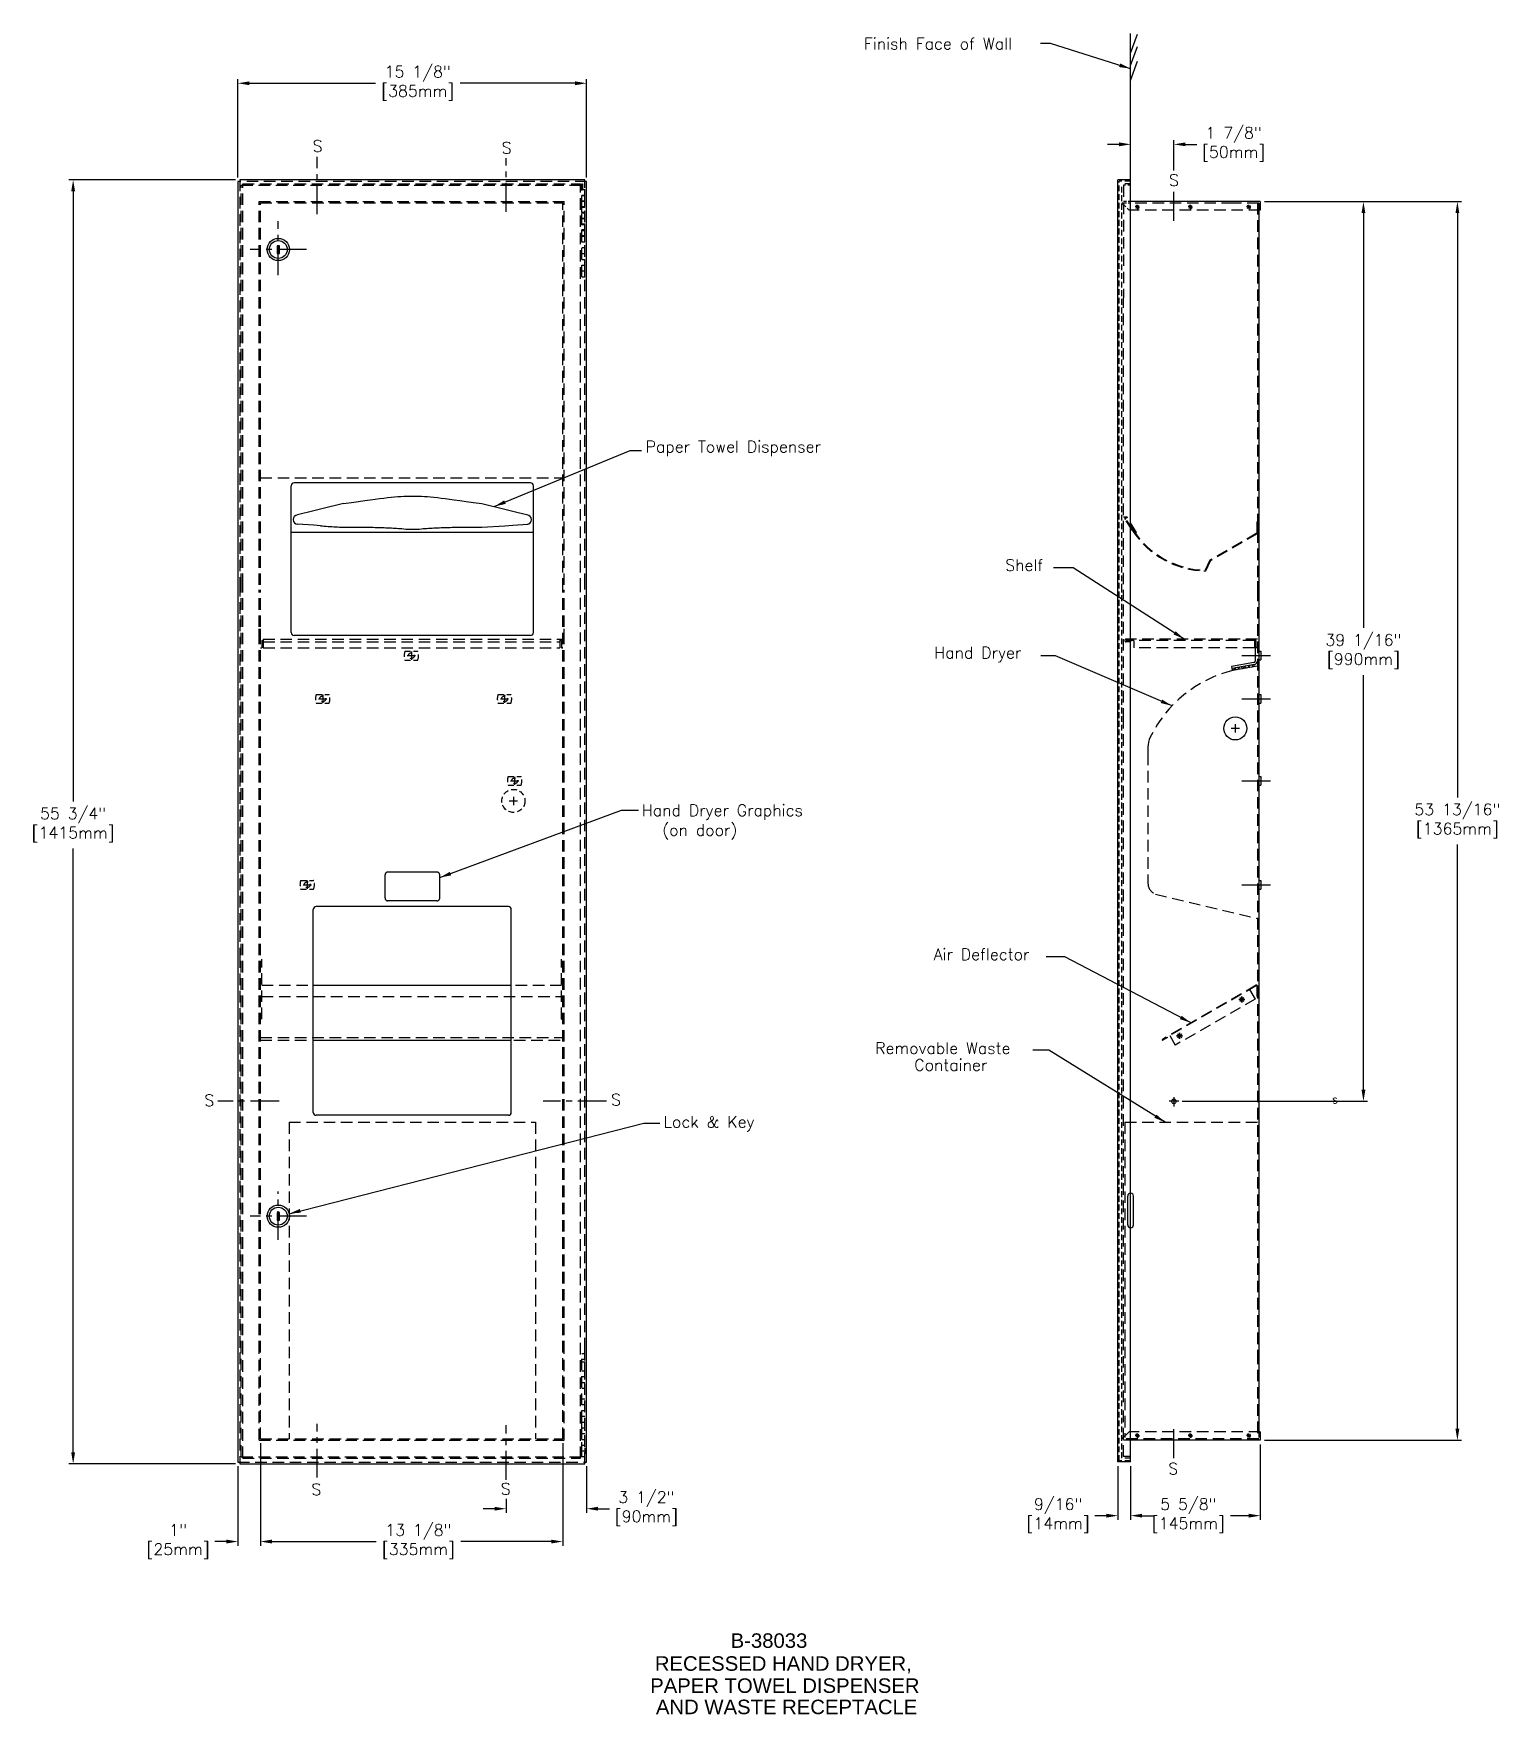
# Model space of a CAD drawing. Header units: inches. Extents: x 9.3 to 72.9, y 4.3 to 77.3.
import ezdxf

# ---------------------------------------------------------------- set-up
doc = ezdxf.new("R2010")
doc.units = ezdxf.units.IN
doc.header["$MEASUREMENT"] = 0
for name, pattern in [('CENTER', [2, 1.25, -0.25, 0.25, -0.25]), ('DASHED', [0.75, 0.5, -0.25]), ('HIDDEN', [0.375, 0.25, -0.125])]:
    doc.linetypes.add(name, pattern=pattern)
doc.layers.add('DIMS', color=1, linetype='Continuous')
doc.layers.add('OBJ', color=4, linetype='Continuous')
doc.styles.get("Standard").update_dxf_attribs({"font": 'romans.shx'})
doc.styles.add('Title', font='ARIALUNI.TTF')
doc.dimstyles.get("Standard").update_dxf_attribs({"dimscale": 2, "dimtxt": 0.25, "dimasz": 0.25, "dimexe": 0.09, "dimexo": 0.09, "dimgap": 0.09, "dimtad": 0, "dimtih": 1, "dimtoh": 1, "dimdec": 4, "dimzin": 0, "dimdsep": 46, "dimlunit": 5, "dimtxsty": 'Standard', "dimcen": 0.09, "dimadec": 0, "dimazin": 0, "dimtfac": 1, "dimtdec": 4, "dimtofl": 0, "dimtmove": 0, "dimatfit": 0, "dimfxl": 0, "dimfrac": 2, "dimtolj": 1, "dimtzin": 0, "dimarcsym": 0})

# ---------------------------------------------------------------- blocks, each defined once
blk = doc.blocks.new('*D2')
at = {"layer": 'DEFPOINTS', "color": 0}
for p in [(18.278, 70.973), (11.046, 15.213), (18.278, 15.213)]:
    blk.add_point(p, dxfattribs=at)
at = {"layer": 'DIMS', "color": 0, "lineweight": -2}
for p, q in [((18.098, 70.973), (10.866, 70.973)), ((11.046, 70.473), (11.046, 43.979)), ((11.046, 15.713), (11.046, 41.929)), ((18.098, 15.213), (10.866, 15.213))]:
    blk.add_line(p, q, dxfattribs=at)
at = {"layer": 'DIMS', "color": 0}
for points in [[(10.963, 70.473), (11.129, 70.473), (11.046, 70.973)], [(10.963, 15.713), (11.129, 15.713), (11.046, 15.213)]]:
    blk.add_solid(points, dxfattribs=at)
at = {"layer": 'DIMS', "color": 0, "insert": (11.046, 42.954), "char_height": 0.5, "attachment_point": 5}
blk.add_mtext('\\A1;55 3/4"\\P[1415mm]', dxfattribs=at)
blk = doc.blocks.new('*D3')
at = {"layer": 'DEFPOINTS', "color": 0}
for p in [(19.173, 16.301), (32.293, 16.301), (32.293, 11.845)]:
    blk.add_point(p, dxfattribs=at)
at = {"layer": 'DIMS', "color": 0, "lineweight": -2}
for p, q in [((19.173, 16.121), (19.173, 11.665)), ((32.293, 16.121), (32.293, 11.665)), ((19.673, 11.845), (24.195, 11.845)), ((31.793, 11.845), (27.864, 11.845))]:
    blk.add_line(p, q, dxfattribs=at)
at = {"layer": 'DIMS', "color": 0}
for points in [[(19.673, 11.928), (19.673, 11.762), (19.173, 11.845)], [(31.793, 11.928), (31.793, 11.762), (32.293, 11.845)]]:
    blk.add_solid(points, dxfattribs=at)
at = {"layer": 'DIMS', "color": 0, "insert": (26.03, 11.845), "char_height": 0.5, "attachment_point": 5}
blk.add_mtext('\\A1;13 1/8"\\P[335mm]', dxfattribs=at)
blk = doc.blocks.new('*X1')
at = {"color": 0}
for p, q in [((25.972, 11.653), (26.087, 11.768)), ((26.057, 11.597), (25.976, 11.677)), ((26.083, 11.747), (26.003, 11.828)), ((26.01, 11.867), (26.125, 11.983)), ((26.11, 11.897), (26.029, 11.978)), ((26.047, 12.082), (26.163, 12.197)), ((26.136, 12.047), (26.056, 12.128)), ((26.163, 12.198), (26.146, 12.214)), ((26.004, 11.296), (25.923, 11.377)), ((25.934, 11.438), (26.049, 11.554)), ((25.938, 11.266), (26.011, 11.339)), ((26.03, 11.446), (25.95, 11.527))]:
    blk.add_line(p, q, dxfattribs=at)
blk = doc.blocks.new('*D4')
at = {"layer": 'DEFPOINTS', "color": 0}
for p in [(62.563, 16.241), (56.938, 15.301), (62.563, 12.969)]:
    blk.add_point(p, dxfattribs=at)
at = {"layer": 'DIMS', "color": 0, "lineweight": -2}
for p, q in [((62.563, 16.061), (62.563, 12.789)), ((56.938, 15.121), (56.938, 12.789)), ((57.438, 12.969), (57.61, 12.969)), ((62.063, 12.969), (61.279, 12.969))]:
    blk.add_line(p, q, dxfattribs=at)
at = {"layer": 'DIMS', "color": 0}
for points in [[(57.438, 13.053), (57.438, 12.886), (56.938, 12.969)], [(62.063, 13.053), (62.063, 12.886), (62.563, 12.969)]]:
    blk.add_solid(points, dxfattribs=at)
at = {"layer": 'DIMS', "color": 0, "insert": (59.445, 12.969), "char_height": 0.5, "attachment_point": 5}
blk.add_mtext('\\A1;5 5/8"\\P[145mm]', dxfattribs=at)
blk = doc.blocks.new('*D5')
at = {"layer": 'DEFPOINTS', "color": 0}
for p in [(56.388, 15.301), (56.938, 15.301), (56.388, 12.969)]:
    blk.add_point(p, dxfattribs=at)
at = {"layer": 'DIMS', "color": 0, "lineweight": -2}
for p, q in [((56.388, 15.121), (56.388, 12.789)), ((56.938, 15.121), (56.938, 12.789)), ((55.888, 12.969), (55.388, 12.969)), ((57.438, 12.969), (57.938, 12.969))]:
    blk.add_line(p, q, dxfattribs=at)
at = {"layer": 'DIMS', "color": 0}
for points in [[(55.888, 13.053), (55.888, 12.886), (56.388, 12.969)], [(57.438, 13.053), (57.438, 12.886), (56.938, 12.969)]]:
    blk.add_solid(points, dxfattribs=at)
at = {"layer": 'DIMS', "color": 0, "insert": (53.792, 12.969), "char_height": 0.5, "attachment_point": 5}
blk.add_mtext('\\A1;9/16"\\P[14mm]', dxfattribs=at)
blk = doc.blocks.new('*D6')
at = {"layer": 'DEFPOINTS', "color": 0}
for p in [(33.328, 75.161), (18.198, 70.893), (33.328, 70.893)]:
    blk.add_point(p, dxfattribs=at)
at = {"layer": 'DIMS', "color": 0, "lineweight": -2}
for p, q in [((18.198, 71.073), (18.198, 75.341)), ((33.328, 71.073), (33.328, 75.341)), ((18.698, 75.161), (24.166, 75.161)), ((32.828, 75.161), (27.836, 75.161))]:
    blk.add_line(p, q, dxfattribs=at)
at = {"layer": 'DIMS', "color": 0}
for points in [[(18.698, 75.244), (18.698, 75.077), (18.198, 75.161)], [(32.828, 75.244), (32.828, 75.077), (33.328, 75.161)]]:
    blk.add_solid(points, dxfattribs=at)
at = {"layer": 'DIMS', "color": 0, "insert": (26.001, 75.161), "char_height": 0.5, "attachment_point": 5}
blk.add_mtext('\\A1;15 1/8"\\P[385mm]', dxfattribs=at)
blk = doc.blocks.new('*D7')
at = {"layer": 'DEFPOINTS', "color": 0}
for p in [(19.173, 16.301), (18.198, 15.293), (19.173, 11.845)]:
    blk.add_point(p, dxfattribs=at)
at = {"layer": 'DIMS', "color": 0, "lineweight": -2}
for p, q in [((19.173, 16.121), (19.173, 11.665)), ((18.198, 15.113), (18.198, 11.665)), ((17.698, 11.845), (17.198, 11.845)), ((19.673, 11.845), (20.173, 11.845))]:
    blk.add_line(p, q, dxfattribs=at)
at = {"layer": 'DIMS', "color": 0}
for points in [[(17.698, 11.928), (17.698, 11.762), (18.198, 11.845)], [(19.673, 11.928), (19.673, 11.762), (19.173, 11.845)]]:
    blk.add_solid(points, dxfattribs=at)
at = {"layer": 'DIMS', "color": 0, "insert": (15.602, 11.845), "char_height": 0.5, "attachment_point": 5}
blk.add_mtext('\\A1;1"\\P[25mm]', dxfattribs=at)
blk = doc.blocks.new('*D8')
at = {"layer": 'DEFPOINTS', "color": 0}
for p in [(62.563, 70.023), (62.563, 16.241), (71.118, 16.241)]:
    blk.add_point(p, dxfattribs=at)
at = {"layer": 'DIMS', "color": 0, "lineweight": -2}
for p, q in [((62.743, 70.023), (71.298, 70.023)), ((71.118, 69.523), (71.118, 44.157)), ((71.118, 16.741), (71.118, 42.107)), ((62.743, 16.241), (71.298, 16.241))]:
    blk.add_line(p, q, dxfattribs=at)
at = {"layer": 'DIMS', "color": 0}
for points in [[(71.035, 69.523), (71.202, 69.523), (71.118, 70.023)], [(71.035, 16.741), (71.202, 16.741), (71.118, 16.241)]]:
    blk.add_solid(points, dxfattribs=at)
at = {"layer": 'DIMS', "color": 0, "insert": (71.118, 43.132), "char_height": 0.5, "attachment_point": 5}
blk.add_mtext('\\A1;53 13/16"\\P[1365mm]', dxfattribs=at)
blk = doc.blocks.new('*D9')
at = {"layer": 'DEFPOINTS', "color": 0}
for p in [(33.328, 15.293), (29.833, 13.884), (33.328, 13.271)]:
    blk.add_point(p, dxfattribs=at)
at = {"layer": 'DIMS', "color": 0, "lineweight": -2}
for p, q in [((33.328, 15.113), (33.328, 13.091)), ((29.333, 13.271), (28.833, 13.271)), ((29.833, 13.704), (29.833, 13.091)), ((33.828, 13.271), (34.328, 13.271))]:
    blk.add_line(p, q, dxfattribs=at)
at = {"layer": 'DIMS', "color": 0}
for points in [[(29.333, 13.355), (29.333, 13.188), (29.833, 13.271)], [(33.828, 13.355), (33.828, 13.188), (33.328, 13.271)]]:
    blk.add_solid(points, dxfattribs=at)
at = {"layer": 'DIMS', "color": 0, "insert": (35.925, 13.271), "char_height": 0.5, "attachment_point": 5}
blk.add_mtext('\\A1;3 1/2"\\P[90mm]', dxfattribs=at)
blk = doc.blocks.new('*D10')
at = {"layer": 'DEFPOINTS', "color": 0}
for p in [(58.813, 72.509), (56.938, 70.963), (58.813, 71.198)]:
    blk.add_point(p, dxfattribs=at)
at = {"layer": 'DIMS', "color": 0, "lineweight": -2}
for p, q in [((56.438, 72.509), (55.938, 72.509)), ((56.938, 71.143), (56.938, 72.689)), ((58.813, 71.378), (58.813, 72.689)), ((59.313, 72.509), (59.813, 72.509))]:
    blk.add_line(p, q, dxfattribs=at)
at = {"layer": 'DIMS', "color": 0}
for points in [[(56.438, 72.592), (56.438, 72.426), (56.938, 72.509)], [(59.313, 72.592), (59.313, 72.426), (58.813, 72.509)]]:
    blk.add_solid(points, dxfattribs=at)
at = {"layer": 'DIMS', "color": 0, "insert": (61.41, 72.509), "char_height": 0.5, "attachment_point": 5}
blk.add_mtext('\\A1;1 7/8"\\P[50mm]', dxfattribs=at)
blk = doc.blocks.new('*D11')
at = {"layer": 'DEFPOINTS', "color": 0}
for p in [(62.563, 70.023), (67.042, 70.023), (58.993, 30.961)]:
    blk.add_point(p, dxfattribs=at)
at = {"layer": 'DIMS', "color": 0, "lineweight": -2}
for p, q in [((62.743, 70.023), (67.222, 70.023)), ((67.042, 69.523), (67.042, 51.517)), ((67.042, 31.461), (67.042, 49.467)), ((59.173, 30.961), (67.222, 30.961))]:
    blk.add_line(p, q, dxfattribs=at)
at = {"layer": 'DIMS', "color": 0}
for points in [[(66.959, 69.523), (67.125, 69.523), (67.042, 70.023)], [(66.959, 31.461), (67.125, 31.461), (67.042, 30.961)]]:
    blk.add_solid(points, dxfattribs=at)
at = {"layer": 'DIMS', "color": 0, "insert": (67.042, 50.492), "char_height": 0.5, "attachment_point": 5}
blk.add_mtext('\\A1;39 1/16"\\P[990mm]', dxfattribs=at)

msp = doc.modelspace()

# ---------------------------------------------------------------- linework, layer by layer
at = {"layer": 'DIMS'}
for p, q in [((56.93845, 70.96305), (56.93845, 77.31635)), ((56.93845, 76.47019), (57.23861, 77.29755)), ((56.93845, 75.92489), (57.23861, 76.75224)), ((56.93845, 75.28557), (57.23861, 76.11293))]:
    msp.add_line(p, q, dxfattribs=at)
at = {"layer": 'DIMS', "linetype": 'CENTER'}
for p, q in [((21.63334, 69.4706), (21.63334, 71.97309)), ((29.83334, 69.58435), (29.83334, 71.90484)), ((58.81345, 69.19332), (58.81345, 70.54328)), ((19.98646, 30.96055), (17.32976, 30.96055)), ((34.19541, 30.96055), (31.43788, 30.96055)), ((21.63334, 14.62746), (21.63334, 16.9615)), ((29.83334, 14.53105), (29.83334, 16.89325)), ((58.81345, 15.47055), (58.81345, 16.8205))]:
    msp.add_line(p, q, dxfattribs=at)
at = {"layer": 'OBJ', "linetype": 'DASHED'}
for p, q in [((33.32834, 70.89305), (18.19834, 70.89305)), ((18.27834, 70.97305), (18.27834, 53.37778)), ((18.40334, 70.79305), (33.06334, 70.79305)), ((18.40334, 53.37778), (18.40334, 70.79305)), ((33.06334, 53.17055), (33.06334, 70.79305)), ((33.24834, 53.37778), (33.24834, 70.97305)), ((18.34334, 70.73305), (33.12334, 70.73305)), ((18.34334, 53.37778), (18.34334, 70.73305)), ((33.12334, 66.75591), (33.12334, 70.73305)), ((56.62595, 70.73055), (56.62595, 65.84038)), ((19.11334, 70.02305), (32.35334, 70.02305)), ((19.11334, 53.37778), (19.11334, 70.02305)), ((19.17334, 69.96305), (32.29334, 69.96305)), ((19.17334, 53.37778), (19.17334, 69.96305)), ((32.29334, 53.17055), (32.29334, 69.96305)), ((32.35334, 53.37778), (32.35334, 70.02305)), ((56.56345, 69.96055), (56.72855, 69.79545)), ((56.7861, 69.7379), (56.87595, 69.64805)), ((62.56345, 69.64805), (56.92807, 69.64805)), ((61.38711, 69.96055), (56.9358, 69.96055)), ((57.23352, 69.79163), (57.13901, 69.79163)), ((57.23352, 69.79163), (57.16669, 69.85846)), ((57.23352, 69.79163), (57.16669, 69.7248)), ((57.23352, 69.79163), (57.23352, 69.88614)), ((57.23352, 69.79163), (57.30034, 69.85846)), ((57.23352, 69.79163), (57.23352, 69.69712)), ((57.23352, 69.79163), (57.32803, 69.79163)), ((57.23352, 69.79163), (57.30034, 69.7248)), ((62.50095, 69.96055), (61.38711, 69.96055)), ((62.43845, 69.96055), (62.43845, 53.53727)), ((56.62595, 53.41063), (56.62595, 65.84038)), ((19.17334, 58.03055), (32.29334, 58.03055)), ((56.75806, 56.32605), (56.62595, 56.32605)), ((57.01682, 55.74481), (56.69869, 56.22966)), ((57.04295, 55.76195), (56.72482, 56.24681)), ((57.16239, 55.63688), (56.77777, 56.27999)), ((57.18921, 55.65292), (56.80459, 56.29603)), ((62.40845, 55.62279), (60.37746, 54.4502)), ((62.42408, 55.59573), (60.39308, 54.42314)), ((62.40845, 56.12279), (62.43845, 56.12279)), ((62.40845, 56.12279), (62.40845, 55.62279)), ((62.40845, 55.62279), (62.43845, 55.62279)), ((62.43845, 56.12279), (62.43845, 55.62279)), ((60.37746, 54.4502), (60.17416, 54.01422)), ((60.40578, 54.43699), (60.19383, 53.98246)), ((18.27834, 53.37778), (18.27834, 37.25595)), ((18.40334, 53.17055), (18.40334, 53.37778)), ((33.24834, 20.18453), (33.24834, 53.37778)), ((60.19383, 53.98246), (60.10899, 53.98246)), ((60.17345, 53.98298), (60.17345, 53.9827)), ((18.34334, 20.05412), (18.34334, 53.17055)), ((18.40334, 20.05412), (18.40334, 53.17055)), ((19.11334, 20.05412), (19.11334, 53.17055)), ((19.17334, 20.05412), (19.17334, 53.17055)), ((32.29334, 20.05412), (32.29334, 53.17055)), ((32.35334, 20.05412), (32.35334, 53.17055)), ((33.06334, 26.06412), (33.06334, 53.17055)), ((56.62595, 47.52783), (56.62595, 53.17055)), ((62.43845, 53.17055), (62.43845, 20.05412)), ((19.11334, 51.26055), (19.11334, 51.46778)), ((32.35334, 51.26055), (32.35334, 51.46778)), ((19.17334, 50.65305), (19.23334, 50.65305)), ((19.23334, 50.96805), (19.29334, 50.96805)), ((19.23334, 50.96805), (19.23334, 50.65305)), ((19.29334, 51.02805), (19.29334, 50.65305)), ((19.29334, 51.02805), (32.29334, 51.02805)), ((19.29334, 50.90805), (32.17334, 50.90805)), ((19.29334, 50.65305), (32.17334, 50.65305)), ((32.17334, 51.02805), (32.17334, 50.65305)), ((32.23334, 50.96805), (32.17334, 50.96805)), ((32.17334, 50.96805), (32.23334, 50.96805)), ((32.23334, 50.96805), (32.23334, 50.65305)), ((32.29334, 50.65305), (32.23334, 50.65305)), ((32.23334, 50.65305), (32.29334, 50.65305)), ((62.43845, 51.02805), (56.75095, 51.02805)), ((57.07845, 50.96555), (56.75095, 50.96555)), ((56.93845, 50.90305), (56.75095, 50.90305)), ((56.93845, 50.96555), (56.93845, 50.90305)), ((56.93845, 50.90305), (56.93845, 50.96555)), ((62.31345, 50.96555), (57.07845, 50.96555)), ((57.07845, 50.96555), (57.07845, 50.65305)), ((62.31345, 50.65305), (57.07845, 50.65305)), ((62.31345, 50.96555), (62.31345, 50.65305)), ((62.37595, 50.96555), (62.31345, 50.96555)), ((62.43845, 50.66305), (62.34263, 50.66305)), ((62.37595, 50.96555), (62.37595, 50.65305)), ((62.43845, 50.65305), (62.37595, 50.65305)), ((56.62595, 17.90025), (56.62595, 47.52783)), ((57.69108, 46.05768), (57.69108, 40.42209)), ((58.01376, 39.95459), (62.43845, 38.89359)), ((18.27834, 37.25595), (18.27834, 20.05412)), ((19.23334, 34.52571), (19.23334, 37.13305)), ((32.23334, 34.52571), (32.23334, 37.13305)), ((19.23334, 36.00305), (21.36969, 36.00305)), ((30.24844, 36.00305), (32.23334, 36.00305)), ((62.38445, 35.99823), (58.3176, 33.65023)), ((62.39345, 35.98264), (58.3266, 33.63464)), ((62.09987, 35.81314), (62.34087, 35.39571)), ((19.23334, 35.50305), (32.23334, 35.50305)), ((62.34087, 35.39571), (58.87677, 33.39571)), ((32.23334, 34.52571), (32.29334, 34.52571)), ((19.17334, 33.73505), (32.29334, 33.73505)), ((19.17334, 33.61664), (21.31441, 33.61664)), ((30.17726, 33.61664), (32.29334, 33.61664)), ((58.53651, 33.73505), (58.3356, 33.61905)), ((58.52751, 33.75064), (58.53651, 33.73505)), ((58.63577, 33.81314), (58.87677, 33.39571)), ((59.19105, 33.80319), (58.93548, 33.80319)), ((58.93548, 33.80319), (59.19105, 33.80319)), ((59.15362, 33.71284), (58.97291, 33.89355)), ((59.15362, 33.89355), (58.97291, 33.71284)), ((58.97291, 33.89355), (59.15362, 33.71284)), ((58.97291, 33.71284), (59.15362, 33.89355)), ((59.06326, 33.93098), (59.06326, 33.67541)), ((59.06326, 33.67541), (59.06326, 33.93098)), ((20.41959, 30.05055), (20.41959, 16.30055)), ((20.41959, 30.05055), (31.10709, 30.05055)), ((31.10709, 30.05055), (31.10709, 16.30055)), ((33.06334, 15.47055), (33.06334, 26.06412)), ((18.27834, 20.05412), (18.27834, 15.21305)), ((18.34334, 15.53055), (18.34334, 20.05412)), ((18.40334, 15.47055), (18.40334, 20.05412)), ((19.11334, 16.24055), (19.11334, 20.05412)), ((19.17334, 16.30055), (19.17334, 20.05412)), ((32.29334, 16.30055), (32.29334, 20.05412)), ((32.35334, 16.24055), (32.35334, 20.05412)), ((33.12334, 15.53055), (33.12334, 20.01662)), ((33.24834, 15.21305), (33.24834, 20.18453)), ((62.43845, 20.05412), (62.43845, 16.36305)), ((56.62595, 15.53305), (56.62595, 17.77525)), ((19.11334, 16.24055), (32.35334, 16.24055)), ((19.17334, 16.30055), (32.29334, 16.30055)), ((62.50095, 16.30305), (56.56345, 16.30305)), ((62.56345, 16.61555), (56.87595, 16.61555)), ((57.23352, 16.44604), (57.13901, 16.44604)), ((57.23352, 16.44604), (57.16669, 16.51287)), ((57.23352, 16.44604), (57.16669, 16.37921)), ((57.23352, 16.44604), (57.23352, 16.54055)), ((57.23352, 16.44604), (57.30034, 16.51287)), ((57.23352, 16.44604), (57.30034, 16.37921)), ((57.23352, 16.44604), (57.32803, 16.44604)), ((57.23352, 16.44604), (57.23352, 16.35153)), ((18.34334, 15.53055), (33.14183, 15.53055)), ((18.40334, 15.47055), (33.06334, 15.47055)), ((56.93845, 15.53305), (56.62595, 15.53305)), ((18.19834, 15.29305), (33.32834, 15.29305))]:
    msp.add_line(p, q, dxfattribs=at)
at = {"layer": 'OBJ'}
for p, q in [((18.19834, 70.89305), (18.19834, 53.37778)), ((33.24834, 70.97305), (18.27834, 70.97305)), ((33.12334, 70.73305), (33.12334, 70.79343)), ((33.12334, 70.79343), (33.15674, 70.79343)), ((33.15674, 70.79343), (33.15674, 70.54305)), ((33.32834, 53.37778), (33.32834, 70.89305)), ((56.38845, 15.30055), (56.38845, 70.96305)), ((56.93845, 70.96305), (56.38845, 70.96305)), ((56.93845, 70.79305), (56.93845, 70.96305)), ((56.93845, 20.05412), (56.93845, 70.79305)), ((33.12334, 70.54305), (33.24834, 70.54305)), ((33.24834, 70.29305), (33.12334, 70.29305)), ((33.12334, 70.04305), (33.12334, 70.29305)), ((33.12334, 70.29305), (33.24834, 70.29305)), ((33.24834, 70.29305), (33.24834, 70.54305)), ((33.24834, 70.04305), (33.12334, 70.04305)), ((33.12334, 70.04305), (33.24834, 70.04305)), ((33.24834, 69.79305), (33.12334, 69.79305)), ((33.12334, 69.54305), (33.12334, 69.79305)), ((33.12334, 69.78376), (33.24834, 69.78376)), ((33.24834, 69.54305), (33.12334, 69.54305)), ((33.12334, 69.53376), (33.24834, 69.53376)), ((33.24834, 69.78376), (33.24834, 70.04305)), ((33.24834, 69.28376), (33.24834, 69.53376)), ((62.56345, 70.02305), (56.92807, 70.02305)), ((56.93538, 69.90055), (56.92807, 69.90055)), ((56.9358, 69.90055), (56.93538, 69.90055)), ((59.52929, 69.79163), (59.43478, 69.79163)), ((59.52929, 69.79163), (59.46246, 69.85846)), ((59.52929, 69.79163), (59.46246, 69.7248)), ((59.52929, 69.79163), (59.52929, 69.88614)), ((59.52929, 69.79163), (59.59612, 69.85846)), ((59.52929, 69.79163), (59.59612, 69.7248)), ((59.52929, 69.79163), (59.6238, 69.79163)), ((59.52929, 69.79163), (59.52929, 69.69712)), ((62.06673, 69.79163), (61.97222, 69.79163)), ((62.06673, 69.79163), (61.9999, 69.85846)), ((62.06673, 69.79163), (61.9999, 69.7248)), ((62.06673, 69.79163), (62.06673, 69.88614)), ((62.06673, 69.79163), (62.06673, 69.88614)), ((62.06673, 69.79163), (62.13355, 69.85846)), ((62.06673, 69.79163), (62.13355, 69.7248)), ((62.06673, 69.79163), (62.06673, 69.69712)), ((62.06673, 69.79163), (62.16123, 69.79163)), ((62.06673, 69.79163), (62.06673, 69.69712)), ((62.50095, 69.96055), (62.50095, 53.53727)), ((62.56345, 70.02305), (62.56345, 69.64805)), ((33.24834, 69.29305), (33.12334, 69.29305)), ((33.12334, 69.04305), (33.12334, 69.29305)), ((33.12334, 69.28376), (33.24834, 69.28376)), ((33.24834, 69.04305), (33.12334, 69.04305)), ((33.12334, 69.03376), (33.24834, 69.03376)), ((33.24834, 68.79305), (33.12334, 68.79305)), ((33.12334, 68.54305), (33.12334, 68.79305)), ((33.12334, 68.77448), (33.24834, 68.77448)), ((33.24834, 68.77448), (33.24834, 69.03376)), ((19.89657, 68.10678), (19.89657, 67.77188)), ((19.99799, 68.10678), (19.89657, 68.10678)), ((19.99799, 67.77188), (19.99799, 68.10678)), ((33.08712, 68.39255), (33.08712, 68.34555)), ((33.24834, 68.54305), (33.12334, 68.54305)), ((33.12334, 68.52448), (33.24834, 68.52448)), ((33.12334, 68.27448), (33.24834, 68.27448)), ((33.12334, 68.02448), (33.24834, 68.02448)), ((33.24834, 68.27448), (33.24834, 68.52448)), ((33.24834, 67.76519), (33.24834, 68.02448)), ((19.89657, 67.77188), (19.99799, 67.77188)), ((33.12334, 67.76519), (33.24834, 67.76519)), ((33.12334, 67.51519), (33.24834, 67.51519)), ((33.12334, 67.26519), (33.24834, 67.26519)), ((33.24834, 67.26519), (33.24834, 67.51519)), ((33.12334, 67.01519), (33.24834, 67.01519)), ((33.12334, 66.75591), (33.24834, 66.75591)), ((33.24834, 66.75591), (33.24834, 67.01519)), ((20.50834, 51.308), (20.50834, 57.68805)), ((30.89334, 57.81305), (20.63334, 57.81305)), ((31.01834, 51.52688), (31.01834, 57.68805)), ((20.50834, 55.67055), (31.01834, 55.67055)), ((21.77834, 55.9518), (21.48984, 55.96983)), ((18.19834, 53.37778), (18.19834, 37.25595)), ((18.34334, 53.17055), (18.34334, 53.37778)), ((33.32834, 37.25595), (33.32834, 53.37778)), ((62.43845, 53.53727), (62.43845, 53.17055)), ((62.50095, 53.53727), (62.50095, 53.17055)), ((62.50095, 53.17055), (62.50095, 20.05412)), ((19.17334, 51.26055), (19.17334, 51.46778)), ((30.89334, 51.183), (20.63334, 51.183)), ((31.01834, 51.308), (31.01834, 51.52688)), ((25.72334, 50.48845), (25.72334, 50.12845)), ((62.34263, 50.66305), (62.34263, 50.06948)), ((62.50095, 50.50305), (62.5947, 50.50305)), ((62.5947, 50.50305), (62.5947, 50.12305)), ((25.54334, 50.30845), (25.90334, 50.30845)), ((62.29139, 50.00843), (61.31444, 49.83616)), ((61.31444, 49.83616), (61.32921, 49.75237)), ((62.30793, 49.92494), (61.32921, 49.75237)), ((61.33644, 49.75364), (61.35269, 49.66149)), ((62.43845, 49.85294), (61.35269, 49.66149)), ((62.30793, 49.82992), (62.29168, 49.92207)), ((62.50095, 50.12305), (62.5947, 50.12305)), ((21.69634, 48.43345), (22.05634, 48.43345)), ((21.87634, 48.61345), (21.87634, 48.25345)), ((29.58634, 48.43345), (29.94634, 48.43345)), ((29.76634, 48.61345), (29.76634, 48.25345)), ((62.50095, 48.62345), (62.5947, 48.62345)), ((62.50095, 48.24345), (62.5947, 48.24345)), ((62.5947, 48.62345), (62.5947, 48.24345)), ((61.66095, 47.15053), (61.30095, 47.15053)), ((61.48095, 47.33053), (61.48095, 46.97053)), ((30.02334, 44.87345), (30.38334, 44.87345)), ((30.20334, 45.05345), (30.20334, 44.69345)), ((62.50095, 45.06345), (62.5947, 45.06345)), ((62.50095, 44.68345), (62.5947, 44.68345)), ((62.5947, 45.06345), (62.5947, 44.68345)), ((29.97334, 44.00341), (30.33334, 44.00341)), ((30.15334, 44.18341), (30.15334, 43.82341)), ((26.83084, 40.91301), (24.70584, 40.91301)), ((21.02334, 40.36345), (21.38334, 40.36345)), ((21.20334, 40.54345), (21.20334, 40.18345)), ((24.58084, 39.78801), (24.58084, 40.78801)), ((26.95584, 39.78801), (26.95584, 40.78801)), ((62.50095, 40.55345), (62.5947, 40.55345)), ((62.50095, 40.17345), (62.5947, 40.17345)), ((62.5947, 40.55345), (62.5947, 40.17345)), ((29.93334, 39.41301), (21.59334, 39.41301)), ((26.83084, 39.66301), (24.70584, 39.66301)), ((21.46834, 30.47801), (21.46834, 39.28801)), ((30.05834, 30.47801), (30.05834, 39.28801)), ((18.19834, 37.25595), (18.19834, 20.05412)), ((33.32834, 20.05412), (33.32834, 37.25595)), ((21.46834, 36.00305), (30.05834, 36.00305)), ((62.42045, 35.96705), (62.42045, 35.50305)), ((62.43845, 35.96705), (62.43845, 35.50305)), ((61.63959, 35.37988), (61.89516, 35.37988)), ((61.89516, 35.37988), (61.63959, 35.37988)), ((61.67701, 35.28952), (61.85773, 35.47024)), ((61.67701, 35.47024), (61.85773, 35.28952)), ((61.85773, 35.47024), (61.67701, 35.28952)), ((61.85773, 35.28952), (61.67701, 35.47024)), ((61.76737, 35.2521), (61.76737, 35.50766)), ((61.76737, 35.50766), (61.76737, 35.2521)), ((62.42045, 35.50305), (62.43845, 35.50305)), ((21.46834, 33.61664), (30.05834, 33.61664)), ((59.02318, 30.96055), (58.61244, 30.96055)), ((58.99345, 30.96055), (58.63345, 30.96055)), ((58.81345, 31.14055), (58.81345, 30.73597)), ((29.93334, 30.35301), (21.59334, 30.35301)), ((56.81345, 25.59551), (56.81345, 26.84551)), ((56.93845, 26.97051), (56.93845, 26.97051)), ((57.06345, 25.59551), (57.06345, 26.84551)), ((19.89657, 26.13681), (19.89657, 25.80192)), ((19.99799, 26.13681), (19.89657, 26.13681)), ((19.89657, 25.80192), (19.99799, 25.80192)), ((19.99799, 25.80192), (19.99799, 26.13681)), ((56.93845, 25.47051), (56.93845, 25.47051)), ((18.19834, 20.05412), (18.19834, 15.29305)), ((33.12334, 20.01662), (33.24834, 20.01662)), ((33.12334, 19.76662), (33.24834, 19.76662)), ((33.24834, 19.89162), (33.24834, 20.05412)), ((33.32834, 15.29305), (33.32834, 20.05412)), ((56.93845, 15.30055), (56.93845, 20.05412)), ((62.50095, 20.05412), (62.50095, 16.36305)), ((33.12334, 19.64162), (33.24834, 19.64162)), ((33.12334, 19.25733), (33.24834, 19.25733)), ((33.12334, 19.00733), (33.24834, 19.00733)), ((33.24834, 19.38233), (33.24834, 19.64162)), ((33.24834, 18.88233), (33.24834, 19.13233)), ((33.12334, 18.75733), (33.24834, 18.75733)), ((33.12334, 18.50733), (33.24834, 18.50733)), ((33.24834, 18.38233), (33.24834, 18.63233)), ((33.12334, 18.04233), (33.24834, 18.04233)), ((33.12334, 17.79233), (33.24834, 17.79233)), ((33.12334, 17.53305), (33.24834, 17.53305)), ((33.12334, 17.28305), (33.24834, 17.28305)), ((33.12334, 17.03305), (33.24834, 17.03305)), ((33.12334, 16.78305), (33.12334, 17.03305)), ((33.24834, 16.65805), (33.24834, 16.90805)), ((33.12334, 16.78305), (33.24834, 16.78305)), ((33.12334, 16.40805), (33.12334, 16.65805)), ((33.12334, 16.53305), (33.24834, 16.53305)), ((33.12334, 16.28305), (33.24834, 16.28305)), ((33.12334, 15.90805), (33.12334, 16.15805)), ((33.24834, 16.15805), (33.24834, 16.40805)), ((56.56345, 16.30305), (56.87595, 16.61555)), ((62.56345, 16.24055), (56.62595, 16.24055)), ((59.52929, 16.44604), (59.43478, 16.44604)), ((59.52929, 16.44604), (59.46246, 16.51287)), ((59.52929, 16.44604), (59.46246, 16.37921)), ((59.52929, 16.44604), (59.52929, 16.54055)), ((59.52929, 16.44604), (59.59612, 16.51287)), ((59.52929, 16.44604), (59.52929, 16.35153)), ((59.52929, 16.44604), (59.6238, 16.44604)), ((59.52929, 16.44604), (59.59612, 16.37921)), ((62.06673, 16.44604), (61.97222, 16.44604)), ((62.06673, 16.44604), (61.9999, 16.51287)), ((62.06673, 16.44604), (61.9999, 16.37921)), ((62.06673, 16.44604), (62.06673, 16.54055)), ((62.06673, 16.44604), (62.06673, 16.54055)), ((62.06673, 16.44604), (62.13355, 16.51287)), ((62.06673, 16.44604), (62.06673, 16.35153)), ((62.06673, 16.44604), (62.16123, 16.44604)), ((62.06673, 16.44604), (62.06673, 16.35153)), ((62.06673, 16.44604), (62.13355, 16.37921)), ((62.56345, 16.61555), (62.56345, 16.24055)), ((33.12334, 16.03305), (33.24834, 16.03305)), ((33.12334, 15.78305), (33.24834, 15.78305)), ((33.12334, 15.53305), (33.24834, 15.53305)), ((33.24834, 15.90805), (33.24834, 15.65805)), ((18.27834, 15.21305), (33.24834, 15.21305)), ((56.93845, 15.30055), (56.38845, 15.30055))]:
    msp.add_line(p, q, dxfattribs=at)
at = {"layer": 'OBJ', "linetype": 'HIDDEN'}
for p, q in [((56.43845, 15.35055), (56.43845, 70.91005)), ((56.93845, 70.91005), (56.43845, 70.91005)), ((56.56345, 53.17055), (56.56345, 70.79305)), ((56.93845, 70.79305), (56.56345, 70.79305)), ((56.72194, 70.73055), (56.62595, 70.73055)), ((56.93845, 70.73055), (56.81363, 70.73055)), ((56.7617, 69.96055), (56.56345, 69.96055)), ((56.76094, 70.02305), (56.62595, 70.02305)), ((56.92807, 70.02305), (56.8265, 70.02305)), ((56.92807, 69.96055), (56.82723, 69.96055)), ((56.92807, 69.64805), (56.87595, 69.64805)), ((56.56345, 20.05412), (56.56345, 53.17055)), ((25.44365, 50.49845), (26.00303, 50.49845)), ((25.44365, 50.11845), (26.00303, 50.11845)), ((21.59665, 48.62345), (22.15603, 48.62345)), ((21.59665, 48.24345), (22.15603, 48.24345)), ((29.48665, 48.62345), (30.04603, 48.62345)), ((29.48665, 48.24345), (30.04603, 48.24345)), ((57.69108, 46.3311), (57.69108, 46.05768)), ((29.92365, 45.06345), (30.48303, 45.06345)), ((29.92365, 44.68345), (30.48303, 44.68345)), ((20.92365, 40.55345), (21.48303, 40.55345)), ((20.92365, 40.17345), (21.48303, 40.17345)), ((56.56345, 15.47055), (56.56345, 20.05412)), ((56.93845, 15.35055), (56.43845, 15.35055)), ((56.93845, 15.47055), (56.56345, 15.47055))]:
    msp.add_line(p, q, dxfattribs=at)
at = {"layer": 'OBJ', "linetype": 'CENTER'}
for p, q in [((19.94834, 66.83564), (19.94834, 69.17923)), ((21.17083, 67.94305), (18.72586, 67.94305)), ((61.762, 50.31305), (63.07965, 50.31305)), ((61.762, 48.43345), (63.07965, 48.43345)), ((61.762, 44.87345), (63.07965, 44.87345)), ((61.762, 40.36345), (63.07965, 40.36345)), ((19.94834, 24.94684), (19.94834, 27.03674)), ((21.17083, 25.97308), (18.72586, 25.97308))]:
    msp.add_line(p, q, dxfattribs=at)
at = {"layer": 'OBJ', "linetype": 'Continuous'}
msp.add_line((21.48984, 55.96983), (20.77834, 56.0143), dxfattribs=at)
at = {"layer": 'OBJ', "color": 4, "linetype": 'DASHED'}
for q in [(62.43845, 30.05055), (56.68845, 16.36305)]:
    msp.add_line((56.68845, 30.05055), q, dxfattribs=at)
at = {"layer": 'OBJ'}
for points in [[(22.77834, 56.92055), (21.77834, 56.67055), (21.48807, 56.59798)], [(22.77834, 56.92055), (23.12242, 56.96517), (23.42775, 57.00544), (23.69864, 57.04162), (23.93944, 57.07395), (24.15447, 57.1027), (24.34807, 57.1281), (24.52456, 57.15042), (24.68828, 57.1699), (24.84301, 57.18677), (24.99035, 57.20114), (25.13135, 57.21308), (25.26708, 57.22267), (25.39859, 57.22999), (25.52693, 57.23512), (25.65317, 57.23814), (25.77834, 57.23913), (25.90349, 57.23814), (26.02954, 57.23512), (26.15738, 57.22999), (26.28792, 57.22267), (26.42204, 57.21308), (26.56066, 57.20114), (26.70466, 57.18677), (26.85495, 57.1699), (27.01317, 57.15042), (27.18401, 57.1281), (27.3729, 57.1027), (27.58528, 57.07395), (27.82657, 57.04162), (28.10223, 57.00544), (28.41767, 56.96517), (28.77834, 56.92055)], [(28.77834, 56.92055), (29.77834, 56.67055), (30.123, 56.58438)]]:
    msp.add_lwpolyline(points, dxfattribs=at)
at = {"layer": 'OBJ', "linetype": 'Continuous'}
msp.add_lwpolyline([(21.48807, 56.59798), (20.77834, 56.42055)], dxfattribs=at)
at = {"layer": 'OBJ', "linetype": 'ByBlock'}
for points in [[(30.123, 56.58438), (30.77834, 56.42055)], [(30.13133, 55.97386), (30.77834, 56.0143)]]:
    msp.add_lwpolyline(points, dxfattribs=at)
at = {"layer": 'OBJ'}
msp.add_lwpolyline([(21.77834, 55.9518, 0.00781012), (22.43734, 55.90027, 0.01513438), (22.77834, 55.8893, 0.00203829), (23.54703, 55.89098, -0.00677365), (23.77834, 55.8893, -0.00260323), (24.1533, 55.87953, -0.00156126), (24.77834, 55.85805, -0.01609809), (25.39074, 55.81531, 0.02547343), (25.77834, 55.79555, 0.02547343), (26.16594, 55.81531, -0.01609809), (26.77834, 55.85805, -0.00156126), (27.40338, 55.87953, -0.00260323), (27.77834, 55.8893, -0.01422219), (28.41215, 55.88447, 0.02462418), (28.77834, 55.8893), (29.77834, 55.9518), (30.13133, 55.97386)], format="xyb", dxfattribs=at)
for centre, radius in [((19.94834, 67.94305), 0.48383), ((19.94834, 67.94305), 0.38883), ((61.48095, 47.15053), 0.5), ((58.81345, 30.96055), 0.098), ((19.94834, 25.97308), 0.48383), ((19.94834, 25.97308), 0.38883)]:
    msp.add_circle(centre, radius, dxfattribs=at)
at = {"layer": 'OBJ', "linetype": 'HIDDEN'}
for centre, radius in [((25.72334, 50.30845), 0.125), ((21.87634, 48.43345), 0.125), ((29.76634, 48.43345), 0.125), ((30.20334, 44.87345), 0.125), ((30.15334, 44.00341), 0.5), ((21.20334, 40.36345), 0.125)]:
    msp.add_circle(centre, radius, dxfattribs=at)
at = {"layer": 'OBJ'}
for centre, radius, start, end in [((20.63334, 57.68805), 0.125, 90, 180), ((30.89334, 57.68805), 0.125, 0, 90), ((20.63334, 51.308), 0.125, 180, 270), ((30.89334, 51.308), 0.125, 270, 0), ((62.28063, 50.06948), 0.062, 280, 0), ((62.28066, 50.07955), 0.157, 280, 0), ((58.69108, 46.3311), 1, 154.056829, 180), ((21.59334, 39.28801), 0.125, 90, 180), ((29.93334, 39.28801), 0.125, 0, 90), ((62.40245, 35.96705), 0.036, 0, 120), ((62.40245, 35.96705), 0.018, 0, 120), ((21.59334, 30.47801), 0.125, 180, 270), ((29.93334, 30.47801), 0.125, 270, 360), ((56.93845, 26.84551), 0.125, 90, 180), ((56.93845, 26.84551), 0.125, 0, 90), ((56.93845, 25.59551), 0.125, 180, 270), ((56.93845, 25.59551), 0.125, 270, 0)]:
    msp.add_arc(centre, radius, start, end, dxfattribs=at)
at = {"layer": 'OBJ', "linetype": 'Continuous'}
msp.add_arc((20.79316, 56.21742), 0.20366, 94.1714113, 267.0187425, dxfattribs=at)
at = {"layer": 'OBJ', "linetype": 'ByBlock'}
msp.add_arc((30.73353, 56.21742), 0.20366, 272.9812575, 85.8285887, dxfattribs=at)
at = {"layer": 'OBJ', "linetype": 'DASHED'}
for centre, radius, start, end in [((56.75095, 56.26395), 0.0625, 30.881698, 213.2697135), ((56.75095, 56.26395), 0.03125, 30.881698, 213.2697135), ((60.28283, 57.8877), 3.90625, 213.2697135, 268.6945513), ((60.28283, 57.8877), 3.875, 213.2697135, 268.3930768), ((56.71666, 56.31621), 0.8125, 303.2697135, 305.477633), ((56.75095, 50.96555), 0.0625, 90, 270), ((62.67907, 44.39093), 5.4349, 104.1256456, 154.056829), ((58.19108, 40.42209), 0.5, 180, 249.2280889), ((58.3266, 33.63464), 0.018, 120, 300)]:
    msp.add_arc(centre, radius, start, end, dxfattribs=at)
at = {"layer": 'OBJ', "linetype": 'HIDDEN'}
for centre, radius, start, end in [((25.9774, 50.30845), 0.56655, 160.4055419, 199.5944581), ((25.46929, 50.30845), 0.56655, 340.4055419, 19.5944581), ((22.1304, 48.43345), 0.56655, 160.4055419, 199.5944581), ((21.62229, 48.43345), 0.56655, 340.4055419, 19.5944581), ((30.0204, 48.43345), 0.56655, 160.4055419, 199.5944581), ((29.51229, 48.43345), 0.56655, 340.4055419, 19.5944581), ((30.4574, 44.87345), 0.56655, 160.4055419, 199.5944581), ((29.94929, 44.87345), 0.56655, 340.4055419, 19.5944581), ((24.70584, 40.78801), 0.125, 90, 180), ((26.83084, 40.78801), 0.125, 0, 90), ((21.4574, 40.36345), 0.56655, 160.4055419, 199.5944581), ((20.94929, 40.36345), 0.56655, 340.4055419, 19.5944581), ((24.70584, 39.78801), 0.125, 180, 270), ((26.83084, 39.78801), 0.125, 270, 0)]:
    msp.add_arc(centre, radius, start, end, dxfattribs=at)

# ---------------------------------------------------------------- block references
at = {"layer": 'OBJ', "xscale": -1, "rotation": 90}
msp.add_blockref('*X1', (73.56345, 75.8266), dxfattribs=at)

# ---------------------------------------------------------------- texts
at = {"layer": 'DIMS'}
for s, height, p in [('Finish Face of Wall', 0.5, (45.36299, 76.62991)), ('S', 0.5, (21.43988, 72.18437)), ('S', 0.5, (29.64345, 72.10823)), ('S', 0.5, (58.60174, 70.70436)), ('Paper Towel Dispenser', 0.5, (35.8896, 59.13432)), ('Shelf', 0.5, (51.49748, 53.98643)), ('Hand Dryer', 0.5, (48.4203, 50.18718)), ('Hand Dryer Graphics', 0.5, (35.72982, 43.34199)), ('(on door)', 0.5, (36.61309, 42.49078)), ('Air Deflector', 0.5, (48.38841, 37.09178)), ('Removable Waste', 0.5, (45.85144, 33.01752)), ('Container', 0.5, (47.54706, 32.28877)), ('S', 0.5, (16.73839, 30.75314)), ('S', 0.5, (34.39425, 30.77816)), ('S', 0.25, (65.69844, 30.86358)), ('Lock & Key', 0.5, (36.67131, 29.81893)), ('S', 0.5, (58.5699, 14.7629)), ('S', 0.5, (21.38825, 13.85803)), ('S', 0.5, (29.60575, 13.88437))]:
    msp.add_text(s, height=height, dxfattribs=at).set_placement(p)
at = {"layer": 'DIMS', "style": 'Title'}
for s, p in [('B-38033', (39.58135, 7.23011)), ('RECESSED HAND DRYER,', (36.2908, 6.23524)), ('PAPER TOWEL DISPENSER', (36.08842, 5.27534)), ('AND WASTE RECEPTACLE', (36.33842, 4.35043))]:
    msp.add_text(s, height=0.63, dxfattribs=at).set_placement(p)

# ---------------------------------------------------------------- dimensions: what is measured, and where the dimension line sits
at = {"layer": 'DIMS'}
for base, p1, p2, text, picture, middle in [((33.32834, 75.16074), (18.19834, 70.89305), (33.32834, 70.89305), '<>\\P[385mm]', '*D6', (26.00114, 75.16074)), ((58.81345, 72.50906), (56.93845, 70.96305), (58.81345, 71.19821), '<>\\P[50mm]', '*D10', (61.41012, 72.50906)), ((19.17334, 11.84495), (18.19834, 15.29305), (19.17334, 16.30055), '<>\\P[25mm]', '*D7', (15.60168, 11.84495)), ((33.32834, 13.27131), (29.83334, 13.88437), (33.32834, 15.29305), '<>\\P[90mm]', '*D9', (35.92501, 13.27131))]:
    dim = msp.add_linear_dim(base=base, p1=p1, p2=p2, text=text, dimstyle='Standard', override={"dimpost": '"\\X'}, dxfattribs=at)
    dim.commit()
    dim.dimension.update_dxf_attribs({"geometry": picture, "text_midpoint": middle, "dimtype": 160})
at = {"layer": 'DIMS', "color": 1}
dim = msp.add_linear_dim(base=(11.04585, 15.21305), p1=(18.27834, 70.97305), p2=(18.27834, 15.21305), angle=90, text='<>\\P[1415mm]', dimstyle='Standard', override={"dimpost": '"\\X'}, dxfattribs=at)
dim.commit()
dim.dimension.update_dxf_attribs({"geometry": '*D2', "text_midpoint": (11.04585, 42.95388), "dimtype": 160})
at = {"layer": 'DIMS'}
for base, p1, p2, text, picture, middle in [((67.04211, 70.02305), (58.99345, 30.96055), (62.56345, 70.02305), '<>\\P[990mm]', '*D11', (67.04211, 50.4918)), ((71.11842, 16.24055), (62.56345, 70.02305), (62.56345, 16.24055), '<>\\P[1365mm]', '*D8', (71.11842, 43.1318))]:
    dim = msp.add_linear_dim(base=base, p1=p1, p2=p2, angle=90, text=text, dimstyle='Standard', override={"dimpost": '"\\X'}, dxfattribs=at)
    dim.commit()
    dim.dimension.update_dxf_attribs({"geometry": picture, "text_midpoint": middle, "dimtype": 160})
at = {"layer": 'DIMS', "color": 1}
for base, p1, p2, text, picture, middle in [((32.29334, 11.84495), (19.17334, 16.30055), (32.29334, 16.30055), '<>\\P[335mm]', '*D3', (26.02972, 11.84495)), ((62.56345, 12.96944), (56.93845, 15.30055), (62.56345, 16.24055), '<>\\P[145mm]', '*D4', (59.4447, 12.96944)), ((56.38845, 12.96944), (56.93845, 15.30055), (56.38845, 15.30055), '<>\\P[14mm]', '*D5', (53.79178, 12.96944))]:
    dim = msp.add_linear_dim(base=base, p1=p1, p2=p2, text=text, dimstyle='Standard', override={"dimpost": '"\\X'}, dxfattribs=at)
    dim.commit()
    dim.dimension.update_dxf_attribs({"geometry": picture, "text_midpoint": middle, "dimtype": 160})

# ---------------------------------------------------------------- leaders
at = {"layer": 'DIMS'}
for points in [[(56.93845, 75.79327), (53.45748, 76.88387), (53.02481, 76.88387)], [(29.32297, 56.78439), (35.21382, 59.21158), (35.71382, 59.21158)], [(59.26665, 51.02805), (54.44345, 54.12731), (53.58905, 54.12731)], [(58.73516, 48.1304), (53.67174, 50.29795), (53.03783, 50.29795)], [(26.95584, 40.67253), (34.84527, 43.60024), (35.5831, 43.60024)], [(59.55838, 34.36659), (54.08592, 37.23329), (53.26882, 37.23329)], [(58.43927, 30.05055), (53.38464, 33.17365), (52.69321, 33.17365)], [(20.42011, 26.08044), (35.80669, 30.01474), (36.4998, 30.01474)]]:
    msp.add_leader(points, dimstyle='Standard', override={"dimgap": 0.09, "dimtad": 0}, dxfattribs=at)

doc.saveas('drawing.dxf')
